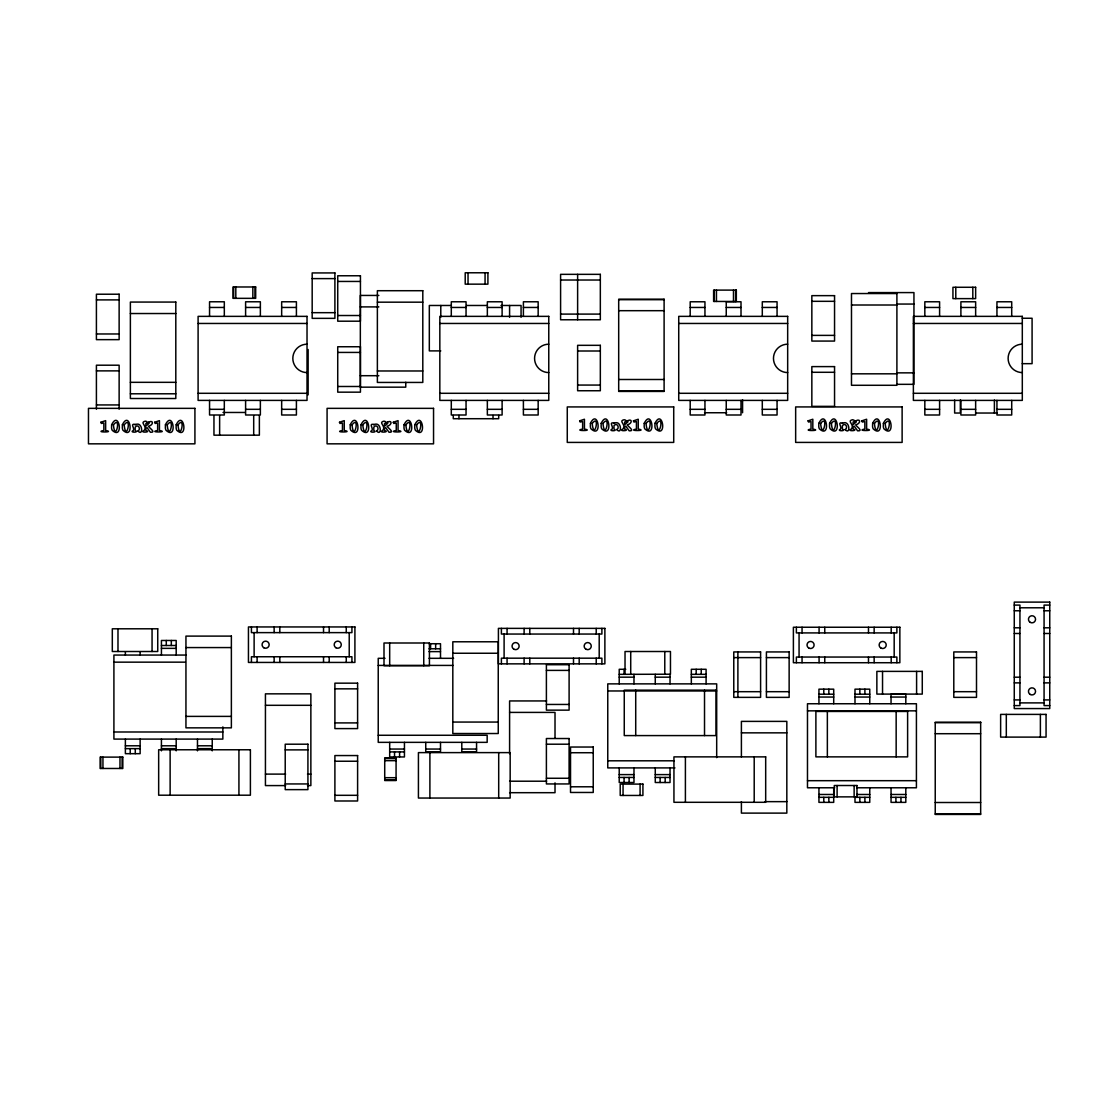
<?xml version="1.0" encoding="UTF-8"?>
<svg xmlns="http://www.w3.org/2000/svg" width="1105" height="1105" viewBox="0 0 1105 1105"><rect width="100%" height="100%" fill="white"/><g stroke="black" fill="none" stroke-linecap="round" stroke-linejoin="round"><path stroke-width="1.5" d="M312.176 278.612L334.898 278.612M560.594 280.021L600.333 280.021M337.729 281.444L360.437 281.444M868.516 292.59L913.946 292.59L913.946 384.333L897.122 384.333M378.835 295.436L360.341 295.436L360.341 387.164L405.756 387.164L405.756 382.247M618.69 299.69L664.105 299.69M96.411 299.897L119.133 299.897M811.844 301.32L834.551 301.32M377.371 302.176L422.801 302.176M897.122 304.055L913.946 304.055M851.485 305.008L896.901 305.008M451.102 305.477L429.32 305.477L429.32 350.893L440.785 350.893M466.586 305.477L487.236 305.477M500.993 305.477L521.063 305.477L521.063 317.246M360.341 306.9L378.835 306.9M209.549 307.452L224.315 307.452M245.6 307.452L260.366 307.452M281.664 307.452L296.416 307.452M451.296 307.452L466.048 307.452M487.346 307.452L502.112 307.452M523.397 307.452L538.163 307.452M690.197 307.452L704.949 307.452M726.247 307.452L741.013 307.452M762.298 307.452L777.064 307.452M924.83 307.452L939.595 307.452M960.894 307.452L975.646 307.452M996.945 307.452L1011.71 307.452M618.69 310.685L664.105 310.685M312.176 312.674L334.898 312.674M130.376 313.53L175.806 313.53M560.594 314.096L600.333 314.096M337.729 315.519L360.437 315.519M1022.249 318.254L1032.084 318.254L1032.084 363.669L1022.249 363.669M198.099 323.461L307.024 323.461M439.831 323.461L548.771 323.461M678.732 323.461L787.672 323.461M913.379 323.461L1022.305 323.461M96.411 333.972L119.133 333.972M811.844 335.381L834.551 335.381M577.625 351.003L600.333 351.003M337.729 352.426L360.437 352.426M96.411 370.879L119.133 370.879M377.371 370.976L422.801 370.976M811.844 372.288L834.551 372.288M897.122 372.855L913.946 372.855M851.485 373.822L896.901 373.822M360.341 375.7L378.835 375.7M618.69 379.498L664.105 379.498M130.376 382.33L175.806 382.33M577.625 385.065L600.333 385.065M337.729 386.488L360.437 386.488M618.69 390.963L664.105 390.963M198.099 393.297L307.024 393.297M439.831 393.297L548.771 393.297M678.732 393.297L787.672 393.297M913.379 393.297L1022.305 393.297M130.376 393.794L175.806 393.794M96.411 404.941L119.133 404.941M209.549 409.32L224.315 409.32M245.6 409.32L260.366 409.32M281.664 409.32L296.416 409.32M451.296 409.32L466.048 409.32M487.346 409.32L502.112 409.32M523.397 409.32L538.163 409.32M690.197 409.32L704.949 409.32M726.247 409.32L741.013 409.32M762.298 409.32L777.064 409.32M924.83 409.32L939.595 409.32M960.894 409.32L975.646 409.32M996.945 409.32L1011.71 409.32M223.03 412.469L245.172 412.469M704.534 412.745L726.676 412.745M975.646 413.035L997.235 413.035M1014.266 605.098L1019.943 605.098L1019.943 705.598L1014.266 705.598M1049.75 605.098L1044.073 605.098L1044.073 705.598L1049.75 705.598M1019.943 607.791L1044.073 607.791M1014.266 610.775L1019.943 610.775M1044.073 610.775L1049.75 610.775M1014.266 627.806L1019.943 627.806M1044.073 627.806L1049.75 627.806M1014.266 633.483L1019.943 633.483M1044.073 633.483L1049.75 633.483M429.016 643.732L440.508 643.732L440.508 658.318M161.427 645.513L176.192 645.513M185.944 647.571L231.373 647.571M161.427 648.359L176.192 648.359M429.016 648.787L440.508 648.787M429.016 651.619L440.508 651.619M452.815 653.248L498.245 653.248M186.013 655.058L113.912 655.058L113.912 739.093L222.851 739.093L222.851 726.883M733.775 657.613L760.599 657.613M766.414 657.613L789.136 657.613M953.795 657.613L976.502 657.613M385.037 658.318L378.228 658.318L378.228 742.353L487.167 742.353L487.167 735.267L378.228 735.267M429.016 658.318L453.603 658.318M113.912 662.157L185.405 662.157M378.228 665.417L453.119 665.417M625.775 669.285L619.214 669.285L619.214 683.871M546.395 670.39L569.103 670.39M619.214 674.34L670.459 674.216L670.459 651.508L625.029 651.508L625.029 674.216M691.329 674.34L706.095 674.34M619.214 677.172L633.98 677.172M655.265 677.172L670.031 677.172M691.329 677.172L706.095 677.172M1014.266 677.199L1019.943 677.199M1044.073 677.199L1049.75 677.199M1014.266 682.876L1019.943 682.876M1044.073 682.876L1049.75 682.876M334.898 688.843L357.606 688.843M607.764 690.97L716.689 690.97M733.775 691.689L760.599 691.689M766.414 691.689L789.136 691.689M953.795 691.689L976.502 691.689M818.943 694.202L833.709 694.202M854.994 694.202L869.759 694.202M818.943 697.048L833.709 697.048M854.994 697.048L869.759 697.048M891.044 697.048L905.81 697.048M1014.266 699.921L1019.943 699.921M1044.073 699.921L1049.75 699.921M546.602 700.943L509.598 700.943L509.598 753.693M1019.943 702.891L1044.073 702.891M546.395 704.451L569.103 704.451M265.435 705.308L310.864 705.308M807.479 710.846L916.418 710.846M509.598 712.407L555.014 712.407L555.014 738.209M185.944 716.385L231.373 716.385M452.815 722.062L498.245 722.062M935.231 722.698L980.66 722.698M334.898 722.905L357.606 722.905M113.912 731.993L222.851 731.993M741.4 732.85L786.829 732.85M935.231 733.706L980.66 733.706M546.395 744.204L569.103 744.204M125.376 745.792L140.142 745.792M161.427 745.792L176.192 745.792M197.477 745.792L212.243 745.792M125.376 748.638L140.142 748.638M161.427 748.638L176.192 748.638M197.477 748.638L212.243 748.638M389.678 749.052L404.444 749.052M425.743 749.052L440.508 749.052M461.793 749.052L476.559 749.052M285.214 749.881L307.922 749.881M389.678 751.897L404.444 751.897M570.525 752.726L593.233 752.726M384.72 758.541L396.073 758.541M384.72 760.668L396.073 760.668M607.764 760.806L674.147 760.806M334.898 761.235L357.606 761.235M674.948 767.906L607.764 767.906L607.764 683.871L716.689 683.871L716.689 757.629M265.435 774.108L285.629 774.108M307.494 774.108L310.864 774.108M619.214 774.605L633.98 774.605M655.265 774.605L670.031 774.605M619.214 777.45L633.98 777.45M655.265 777.45L670.031 777.45M384.72 777.699L396.073 777.699M546.395 778.265L569.103 778.265M384.72 779.826L396.073 779.826M807.479 780.683L916.418 780.683M509.598 781.207L546.602 781.207M285.214 783.942L307.922 783.942M285.629 785.586L265.435 785.586L265.435 693.843L310.864 693.843L310.864 785.586L307.494 785.586M570.525 786.788L593.233 786.788M834.717 787.782L807.479 787.782L807.479 703.747L916.418 703.747L916.418 787.782L856.637 787.782M509.598 792.686L555.014 792.686L555.014 782.851M818.943 794.481L833.709 794.481M856.637 794.481L869.759 794.481M891.044 794.481L905.81 794.481M334.898 795.31L357.606 795.31M818.943 797.327L833.709 797.327M854.994 797.327L869.759 797.327M891.044 797.327L905.81 797.327M764.95 801.65L786.829 801.65M935.231 802.506L980.66 802.506M935.231 813.971L980.66 813.971M1040.385 714.396L1040.385 737.104M1011.71 316.362L1011.71 301.776L996.945 301.776L996.945 316.362M1011.71 400.397L1011.71 414.997L996.945 414.997L996.945 400.397M1006.31 714.396L1006.31 737.104M994.389 400.051L994.389 413.035M975.646 316.362L975.646 301.776L960.894 301.776L960.894 316.362M975.646 400.397L975.646 414.997L960.894 414.997L960.894 400.397M972.814 287.272L972.814 298.626M960.328 400.051L960.328 413.035L954.637 413.035L954.637 400.051M955.784 287.272L955.784 298.626M939.595 316.362L939.595 301.776L924.83 301.776L924.83 316.362M939.595 400.397L939.595 414.997L924.83 414.997L924.83 400.397M916.598 671.384L916.598 694.092M905.81 703.747L905.81 694.202L891.044 694.202L891.044 703.747M905.81 787.782L905.81 802.368L891.044 802.368L891.044 787.782M900.962 797.327L900.962 802.368M896.873 627.239L896.873 632.916L796.373 632.916L796.373 627.239M896.873 662.724L896.873 657.047L796.373 657.047L796.373 662.724M896.155 711.454L896.155 756.87M895.906 797.327L895.906 802.368M894.18 632.916L894.18 657.047M891.196 627.239L891.196 632.916M891.196 657.047L891.196 662.724M882.536 671.384L882.536 694.092M874.152 627.239L874.152 632.916M874.152 657.047L874.152 662.724M869.759 703.747L869.759 689.161L854.994 689.161L854.994 703.747M869.759 787.782L869.759 802.368L854.994 802.368L854.994 796.691M868.475 627.239L868.475 632.916M868.475 657.047L868.475 662.724M864.897 689.161L864.897 694.202M864.897 797.327L864.897 802.368M859.856 689.161L859.856 694.202M859.856 797.327L859.856 802.368M854.137 785.517L854.137 796.871M837.107 785.517L837.107 796.871M833.709 703.747L833.709 689.161L818.943 689.161L818.943 703.747M833.709 787.782L833.709 802.368L818.943 802.368L818.943 787.782M828.847 689.161L828.847 694.202M828.847 797.327L828.847 802.368M827.355 711.454L827.355 756.87M824.758 627.239L824.758 632.916M824.758 657.047L824.758 662.724M823.791 689.161L823.791 694.202M823.791 797.327L823.791 802.368M819.081 627.239L819.081 632.916M819.081 657.047L819.081 662.724M802.05 627.239L802.05 632.916M802.05 657.047L802.05 662.724M799.067 632.916L799.067 657.047M777.064 316.362L777.064 301.776L762.298 301.776L762.298 316.362M777.064 400.397L777.064 414.997L762.298 414.997L762.298 400.397M754.204 756.87L754.204 802.299M742.574 399.775L742.574 412.745M741.4 756.925L741.4 721.385L786.829 721.385L786.829 813.114L741.4 813.114L741.4 801.65M741.013 316.362L741.013 301.776L726.247 301.776L726.247 316.362M741.013 400.397L741.013 414.997L726.247 414.997L726.247 400.397M737.891 651.936L737.891 697.365M735.612 290.104L735.612 301.458M733.485 290.104L733.485 301.458M716.454 290.104L716.454 301.458M714.327 290.104L714.327 301.458M706.095 683.871L706.095 669.285L691.329 669.285L691.329 683.871M704.949 316.362L704.949 301.776L690.197 301.776L690.197 316.362M704.949 400.397L704.949 414.997L690.197 414.997L690.197 400.397M704.52 690.155L704.52 735.585M701.233 669.285L701.233 674.34M696.178 669.285L696.178 674.34M685.404 756.87L685.404 802.299M670.031 674.34L670.031 683.871M670.031 767.906L670.031 782.506L655.265 782.506L655.265 767.906M665.182 777.45L665.182 782.506M664.782 651.508L664.782 674.216M660.127 777.45L660.127 782.506M655.265 674.34L655.265 683.871M640.085 784.094L640.085 795.448M635.72 690.155L635.72 735.585M633.98 674.34L633.98 683.871M633.98 767.906L633.98 782.506L619.214 782.506L619.214 767.906M630.72 651.508L630.72 674.216M629.118 777.45L629.118 782.506M624.076 669.285L624.076 674.34M624.076 777.45L624.076 782.506M623.054 784.094L623.054 795.448M601.894 628.372L601.894 634.049L501.394 634.049L501.394 628.372M601.894 663.856L601.894 658.179L501.394 658.179L501.394 663.856M599.2 634.049L599.2 658.179M596.217 628.372L596.217 634.049M596.217 658.179L596.217 663.856M579.186 628.372L579.186 634.049M579.186 658.179L579.186 663.856M577.625 274.344L577.625 319.773M573.509 628.372L573.509 634.049M573.509 658.179L573.509 663.856M538.163 316.362L538.163 301.776L523.397 301.776L523.397 316.362M538.163 400.397L538.163 414.997L523.397 414.997L523.397 400.397M529.792 628.372L529.792 634.049M529.792 658.179L529.792 663.856M524.115 628.372L524.115 634.049M524.115 658.179L524.115 663.856M509.585 305.477L509.585 317.246M507.071 628.372L507.071 634.049M507.071 658.179L507.071 663.856M504.101 634.049L504.101 658.179M502.112 316.362L502.112 301.776L487.346 301.776L487.346 316.362M502.112 400.397L502.112 414.997L487.346 414.997L487.346 400.397M498.7 415.466L498.7 418.712L453.271 418.712L453.271 415.466M498.7 752.615L498.7 798.045M493.023 415.466L493.023 418.712M485.067 272.783L485.067 284.151M476.559 742.353L476.559 751.897L461.793 751.897L461.793 742.353M468.037 272.783L468.037 284.151M466.048 316.362L466.048 301.776L451.296 301.776L451.296 316.362M466.048 400.397L466.048 414.997L451.296 414.997L451.296 400.397M458.962 415.466L458.962 418.712M440.785 305.477L440.785 317.246M440.508 742.353L440.508 751.897L425.743 751.897L425.743 742.353M435.646 643.732L435.646 648.787M430.591 643.732L430.591 648.787M429.9 752.615L429.9 798.045M423.754 643L423.754 665.707M404.444 742.353L404.444 756.953L389.678 756.953L389.678 742.353M399.596 751.897L399.596 756.953M394.54 751.897L394.54 756.953M389.678 643L389.678 665.707M351.929 626.949L351.929 632.626L251.429 632.626L251.429 626.949M351.929 662.434L351.929 656.757L251.429 656.757L251.429 662.434M349.221 632.626L349.221 656.757M346.252 626.949L346.252 632.626M346.252 656.757L346.252 662.434M329.207 626.949L329.207 632.626M329.207 656.757L329.207 662.434M323.53 626.949L323.53 632.626M323.53 656.757L323.53 662.434M308.129 349.484L308.129 394.899M296.416 316.362L296.416 301.776L281.664 301.776L281.664 316.362M296.416 400.397L296.416 414.997L281.664 414.997L281.664 400.397M279.814 626.949L279.814 632.626M279.814 656.757L279.814 662.434M274.137 626.949L274.137 632.626M274.137 656.757L274.137 662.434M260.366 316.362L260.366 301.776L245.6 301.776L245.6 316.362M260.366 400.397L260.366 414.997L245.6 414.997L245.6 400.397M259.371 415.715L259.371 435.177L213.956 435.177L213.956 415.715M257.106 626.949L257.106 632.626M257.106 656.757L257.106 662.434M254.979 286.982L254.979 298.336M254.122 632.626L254.122 656.757M253.694 415.715L253.694 435.177M252.838 286.982L252.838 298.336M238.929 749.77L238.929 795.199M235.807 286.982L235.807 298.336M233.68 286.982L233.68 298.336M224.315 316.362L224.315 301.776L209.549 301.776L209.549 316.362M224.315 400.397L224.315 414.997L209.549 414.997L209.549 400.397M219.633 415.715L219.633 435.177M212.243 739.093L212.243 750.848M197.477 739.093L197.477 750.848M176.192 655.058L176.192 640.472L161.427 640.472L161.427 655.058M176.192 739.093L176.192 750.848M171.33 640.472L171.33 645.513M170.129 749.77L170.129 795.199M166.289 640.472L166.289 645.513M161.427 739.093L161.427 750.848M152.062 628.8L152.062 651.508M140.142 651.715L140.142 655.058M140.142 739.093L140.142 753.679L125.376 753.679L125.376 739.093M135.28 748.638L135.28 753.679M130.224 748.638L130.224 753.679M125.376 651.715L125.376 655.058M122.103 757.118L122.103 768.472M119.975 757.118L119.975 768.472M119.133 409.195L119.133 365.202L96.411 365.202L96.411 409.195M117.986 628.8L117.986 651.508M102.945 757.118L102.945 768.472M100.817 757.118L100.817 768.472M307.024 372.578A14.199 14.199 0 0 1 292.825 358.379A14.199 14.199 0 0 1 307.024 344.194M548.771 372.578A14.199 14.199 0 0 1 534.571 358.379A14.199 14.199 0 0 1 548.771 344.194M787.672 372.578A14.199 14.199 0 0 1 773.472 358.379A14.199 14.199 0 0 1 787.672 344.194M1022.305 372.578A14.199 14.199 0 0 1 1008.119 358.379A14.199 14.199 0 0 1 1022.305 344.194M113.414 424.886C115.334 443.602 121.674 414.223 113.414 424.886M124.174 424.886C126.094 443.602 132.434 414.223 124.174 424.886M167.214 424.886C169.134 443.602 175.474 414.223 167.214 424.886M177.974 424.886C179.894 443.602 186.234 414.223 177.974 424.886M352.025 424.886C353.945 443.602 360.299 414.223 352.025 424.886M362.785 424.886C364.705 443.602 371.059 414.223 362.785 424.886M405.839 424.886C407.759 443.602 414.099 414.223 405.839 424.886M416.599 424.886C418.519 443.602 424.859 414.223 416.599 424.886M592.211 423.477C594.131 442.18 600.471 412.8 592.211 423.477M602.971 423.477C604.891 442.18 611.231 412.8 602.971 423.477M646.011 423.477C647.931 442.18 654.271 412.8 646.011 423.477M656.771 423.477C658.691 442.18 665.03 412.8 656.771 423.477M820.614 423.477C822.521 442.18 828.874 412.8 820.614 423.477M831.374 423.477C833.294 442.18 839.634 412.8 831.374 423.477M874.414 423.477C876.334 442.18 882.674 412.8 874.414 423.477M885.174 423.477C887.094 442.18 893.434 412.8 885.174 423.477M111.633 424.748L111.564 427.58A5.801 5.801 0 0 0 112.24 430.301C123.94 440.867 119.257 409.126 111.633 424.748M122.393 424.748L122.337 427.58A5.801 5.801 0 0 0 123 430.301C134.7 440.867 130.017 409.126 122.393 424.748M165.432 424.748L165.377 427.58A5.801 5.801 0 0 0 166.04 430.301C177.753 440.867 173.057 409.126 165.432 424.748M176.192 424.748L176.137 427.58A5.801 5.801 0 0 0 176.8 430.301C188.513 440.867 183.817 409.126 176.192 424.748M350.257 424.748L350.188 427.58A5.801 5.801 0 0 0 350.851 430.301C362.564 440.867 357.868 409.126 350.257 424.748M361.017 424.748L360.948 427.58A5.801 5.801 0 0 0 361.611 430.301C373.324 440.867 368.628 409.126 361.017 424.748M404.057 424.748L403.988 427.58A5.801 5.801 0 0 0 404.665 430.301C416.364 440.867 411.668 409.126 404.057 424.748M414.817 424.748L414.748 427.58A5.801 5.801 0 0 0 415.425 430.301C427.124 440.867 422.428 409.126 414.817 424.748M590.429 423.326L590.36 426.157A5.801 5.801 0 0 0 591.037 428.878C602.736 439.445 598.054 407.704 590.429 423.326M601.189 423.326L601.134 426.157A5.801 5.801 0 0 0 601.797 428.878C613.496 439.445 608.814 407.704 601.189 423.326M644.229 423.326L644.174 426.157A5.801 5.801 0 0 0 644.837 428.878C656.55 439.445 651.853 407.704 644.229 423.326M654.989 423.326L654.934 426.157A5.801 5.801 0 0 0 655.596 428.878C667.31 439.445 662.613 407.704 654.989 423.326M818.833 423.326L818.764 426.157A5.801 5.801 0 0 0 819.427 428.878C831.14 439.445 826.443 407.704 818.833 423.326M829.593 423.326L829.524 426.157A5.801 5.801 0 0 0 830.2 428.878C841.899 439.445 837.203 407.704 829.593 423.326M872.632 423.326L872.563 426.157A5.801 5.801 0 0 0 873.24 428.878C884.939 439.445 880.257 407.704 872.632 423.326M883.392 423.326L883.323 426.157A5.801 5.801 0 0 0 884 428.878C895.699 439.445 891.017 407.704 883.392 423.326M100.859 422.262L101.342 423.45L103.842 422.994L103.842 430.48C93.455 432.442 116.025 432.442 105.638 430.48L105.638 420.646L100.859 422.262M154.672 422.262L155.142 423.45L157.642 422.994L157.642 430.48C147.255 432.442 169.825 432.442 159.438 430.48L159.438 420.646L154.672 422.262M339.484 422.262L339.953 423.45L342.453 422.994L342.453 430.48C332.066 432.442 354.636 432.442 344.249 430.48L344.249 420.646L339.484 422.262M393.283 422.262L393.767 423.45L396.253 422.994L396.253 430.48C385.866 432.442 408.449 432.442 398.049 430.48L398.049 420.646L393.283 422.262M579.655 420.839L580.139 422.027L582.639 421.571L582.639 429.058C572.252 431.019 594.822 431.019 584.435 429.058L584.435 419.237L579.655 420.839M633.469 420.839L633.938 422.027L636.439 421.571L636.439 429.058C626.052 431.019 648.621 431.019 638.234 429.058L638.234 419.237L633.469 420.839M808.059 420.839L808.529 422.027L811.029 421.571L811.029 429.058C800.642 431.019 823.211 431.019 812.824 429.058L812.824 419.237L808.059 420.839M861.859 420.839L862.342 422.027L864.842 421.571L864.842 429.058C854.441 431.019 877.025 431.019 866.624 429.058L866.624 419.237L861.859 420.839M148.664 422.193L149.078 423.381L145.888 426.116L145.888 423.45C149.714 423.629 146.247 419.803 143.816 421.654C140.722 423.118 147.642 426.641 144.092 430.48C138.539 432.98 152.338 432.276 145.888 430.48L145.888 428.491L146.993 427.552L150.404 432.276C156.482 432.566 149.714 428.395 148.457 426.268C153.526 425.19 153.913 419.555 148.664 422.193M387.275 422.193L387.703 423.381L384.512 426.116L384.512 423.45C388.325 423.629 384.858 419.803 382.441 421.654C379.333 423.118 386.253 426.641 382.717 430.48C377.15 432.98 390.963 432.276 384.512 430.48L384.512 428.491L385.617 427.552L389.029 432.276C395.107 432.566 388.325 428.395 387.082 426.268C392.151 425.19 392.524 419.555 387.275 422.193M627.46 420.77L627.875 421.958L624.684 424.693L624.684 422.027C628.51 422.207 625.043 418.381 622.612 420.232C619.518 421.696 626.438 425.218 622.889 429.058C617.336 431.558 631.135 430.853 624.684 429.058L624.684 427.069L625.789 426.129L629.201 430.853C635.278 431.143 628.51 426.972 627.253 424.859C632.322 423.781 632.709 418.132 627.46 420.77M855.85 420.77L856.278 421.958L853.088 424.693L853.088 422.027C856.9 422.207 853.433 418.381 851.016 420.232C847.908 421.696 854.828 425.218 851.292 429.058C845.726 431.558 859.538 430.853 853.088 429.058L853.088 427.069L854.193 426.129L857.604 430.853C863.682 431.143 856.9 426.972 855.657 424.859C860.726 423.781 861.099 418.132 855.85 420.77M137.973 431.005C143.18 436.668 142.863 423.022 136.882 424.14A3.412 3.412 0 0 0 135.183 424.928L135.183 424.32C129.603 423.505 134.907 427.856 133.387 430.48C128.442 432.704 140.128 432.718 135.183 430.48L135.183 427.138C137.945 423.229 141.426 429.293 137.973 431.005M376.584 431.005C381.791 436.668 381.487 423.022 375.493 424.14A3.412 3.412 0 0 0 373.808 424.928L373.808 424.32C368.227 423.505 373.531 427.856 372.012 430.48C367.067 432.704 378.739 432.718 373.808 430.48L373.808 427.138C376.57 423.229 380.051 429.293 376.584 431.005M616.77 429.596C621.977 435.246 621.659 421.599 615.678 422.718A3.412 3.412 0 0 0 613.979 423.505L613.979 422.897C608.399 422.082 613.703 426.433 612.184 429.058C607.239 431.282 618.924 431.295 613.979 429.058L613.979 425.715C616.742 421.806 620.223 427.87 616.77 429.596M845.159 429.596C850.367 435.246 850.063 421.599 844.082 422.718A3.412 3.412 0 0 0 842.383 423.505L842.383 422.897C836.803 422.082 842.107 426.433 840.587 429.058C835.642 431.282 847.314 431.295 842.383 429.058L842.383 425.715C845.145 421.806 848.626 427.87 845.159 429.596M487.913 272.783L465.205 272.783L465.205 284.151L487.913 284.151L487.913 272.783M334.898 272.935L312.176 272.935L312.176 318.351L334.898 318.351L334.898 272.935M600.333 274.344L560.594 274.344L560.594 319.773L600.333 319.773L600.333 274.344M360.437 275.767L337.729 275.767L337.729 321.196L360.437 321.196L360.437 275.767M255.683 286.982L232.975 286.982L232.975 298.336L255.683 298.336L255.683 286.982M975.646 287.272L952.938 287.272L952.938 298.626L975.646 298.626L975.646 287.272M736.331 290.104L713.609 290.104L713.609 301.458L736.331 301.458L736.331 290.104M422.801 290.712L377.371 290.712L377.371 382.441L422.801 382.441L422.801 290.712M896.901 293.543L851.485 293.543L851.485 385.286L896.901 385.286L896.901 293.543M119.133 294.22L96.411 294.22L96.411 339.649L119.133 339.649L119.133 294.22M834.551 295.643L811.844 295.643L811.844 341.072L834.551 341.072L834.551 295.643M664.105 299.22L618.69 299.22L618.69 391.432L664.105 391.432L664.105 299.22M175.806 302.066L130.376 302.066L130.376 398.518L175.806 398.518L175.806 302.066M307.024 316.362L198.099 316.362L198.099 400.397L307.024 400.397L307.024 316.362M548.771 316.362L439.831 316.362L439.831 400.397L548.771 400.397L548.771 316.362M787.672 316.362L678.732 316.362L678.732 400.397L787.672 400.397L787.672 316.362M1022.305 316.362L913.379 316.362L913.379 400.397L1022.305 400.397L1022.305 316.362M600.333 345.326L577.625 345.326L577.625 390.742L600.333 390.742L600.333 345.326M360.437 346.749L337.729 346.749L337.729 392.165L360.437 392.165L360.437 346.749M834.551 366.611L811.844 366.611L811.844 406.364L834.551 406.364L834.551 366.611M673.719 406.93L567.266 406.93L567.266 442.414L673.719 442.414L673.719 406.93M902.122 406.93L795.655 406.93L795.655 442.414L902.122 442.414L902.122 406.93M194.922 408.353L88.469 408.353L88.469 443.837L194.922 443.837L194.922 408.353M433.547 408.353L327.08 408.353L327.08 443.837L433.547 443.837L433.547 408.353M1049.75 602.115L1014.266 602.115L1014.266 708.567L1049.75 708.567L1049.75 602.115M354.912 626.949L248.445 626.949L248.445 662.434L354.912 662.434L354.912 626.949M899.857 627.239L793.39 627.239L793.39 662.724L899.857 662.724L899.857 627.239M604.877 628.372L498.41 628.372L498.41 663.856L604.877 663.856L604.877 628.372M157.739 628.8L112.309 628.8L112.309 651.508L157.739 651.508L157.739 628.8M231.373 636.107L185.944 636.107L185.944 727.85L231.373 727.85L231.373 636.107M498.245 641.784L452.815 641.784L452.815 733.527L498.245 733.527L498.245 641.784M429.431 643L384.001 643L384.001 665.707L429.431 665.707L429.431 643M760.599 651.936L733.775 651.936L733.775 697.365L760.599 697.365L760.599 651.936M789.136 651.936L766.414 651.936L766.414 697.365L789.136 697.365L789.136 651.936M976.502 651.936L953.795 651.936L953.795 697.365L976.502 697.365L976.502 651.936M569.103 664.713L546.395 664.713L546.395 710.142L569.103 710.142L569.103 664.713M922.274 671.384L876.859 671.384L876.859 694.092L922.274 694.092L922.274 671.384M357.606 683.166L334.898 683.166L334.898 728.596L357.606 728.596L357.606 683.166M715.999 690.155L624.256 690.155L624.256 735.585L715.999 735.585L715.999 690.155M907.619 711.454L815.891 711.454L815.891 756.87L907.619 756.87L907.619 711.454M1046.062 714.396L1000.633 714.396L1000.633 737.104L1046.062 737.104L1046.062 714.396M980.66 722.228L935.231 722.228L935.231 814.44L980.66 814.44L980.66 722.228M569.103 738.527L546.395 738.527L546.395 783.942L569.103 783.942L569.103 738.527M307.922 744.204L285.214 744.204L285.214 789.633L307.922 789.633L307.922 744.204M593.233 747.035L570.525 747.035L570.525 792.465L593.233 792.465L593.233 747.035M250.393 749.77L158.664 749.77L158.664 795.199L250.393 795.199L250.393 749.77M510.165 752.615L418.422 752.615L418.422 798.045L510.165 798.045L510.165 752.615M357.606 755.558L334.898 755.558L334.898 800.987L357.606 800.987L357.606 755.558M765.682 756.87L673.94 756.87L673.94 802.299L765.682 802.299L765.682 756.87M122.821 757.118L100.113 757.118L100.113 768.472L122.821 768.472L122.821 757.118M396.073 757.837L384.72 757.837L384.72 780.544L396.073 780.544L396.073 757.837M642.917 784.094L620.209 784.094L620.209 795.448L642.917 795.448L642.917 784.094M856.983 785.517L834.275 785.517L834.275 796.871L856.983 796.871L856.983 785.517M1030.233 694.465A3.55 3.55 0 0 0 1035.551 691.399A3.55 3.55 0 0 0 1030.233 688.318A3.55 3.55 0 0 0 1030.233 694.465M1030.233 622.364A3.55 3.55 0 0 0 1035.551 619.283A3.55 3.55 0 0 0 1030.233 616.217A3.55 3.55 0 0 0 1030.233 622.364M808.791 648.055A3.55 3.55 0 0 0 814.109 644.975A3.55 3.55 0 0 0 808.791 641.908A3.55 3.55 0 0 0 808.791 648.055M880.906 648.055A3.55 3.55 0 0 0 886.224 644.975A3.55 3.55 0 0 0 880.906 641.908A3.55 3.55 0 0 0 880.906 648.055M335.961 647.765A3.55 3.55 0 0 0 341.279 644.698A3.55 3.55 0 0 0 335.961 641.618A3.55 3.55 0 0 0 335.961 647.765M263.846 647.765A3.55 3.55 0 0 0 269.164 644.698A3.55 3.55 0 0 0 263.846 641.618A3.55 3.55 0 0 0 263.846 647.765M585.926 649.188A3.55 3.55 0 0 0 591.258 646.121A3.55 3.55 0 0 0 585.926 643.041A3.55 3.55 0 0 0 585.926 649.188M513.825 649.188A3.55 3.55 0 0 0 519.143 646.121A3.55 3.55 0 0 0 513.825 643.041A3.55 3.55 0 0 0 513.825 649.188"/></g></svg>
